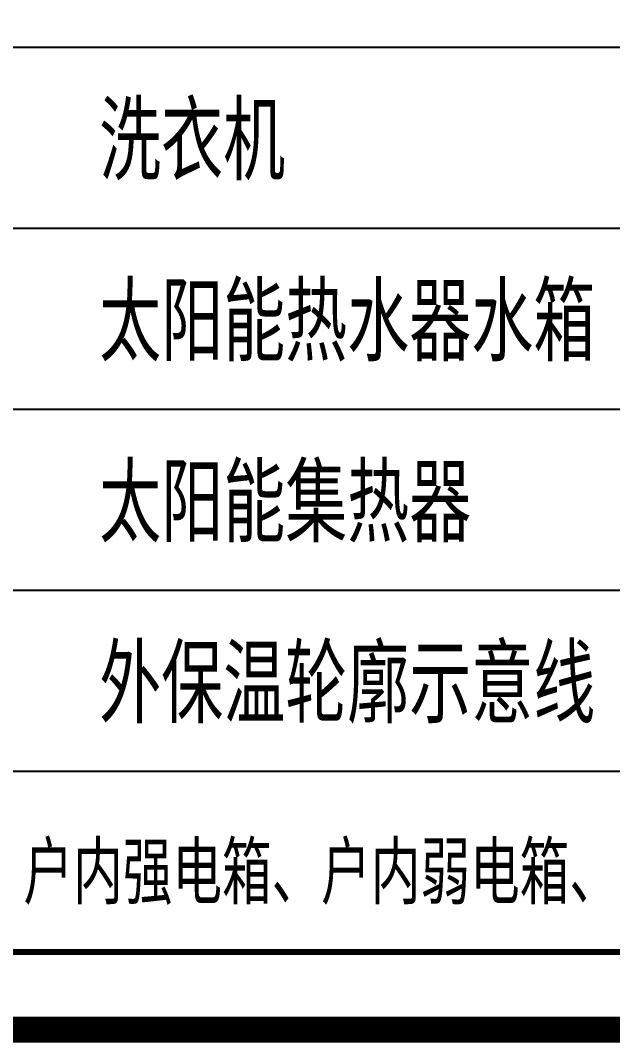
# Model space of a CAD drawing. Extents: x -518115 to 790560, y -210384 to 1628073.
# Drawn here: x 417071 to 419363, y 180157 to 184110 of the extents above; entities that cross this region are included whole.
import ezdxf

# ---------------------------------------------------------------- set-up
doc = ezdxf.new("R2010")
doc.units = 0
doc.header["$LTSCALE"] = 1000
doc.header["$MEASUREMENT"] = 0
for name, color, linetype in [('C-Sheet-图框', 101, 'Continuous'), ('PUB_TEXT', 4, 'Continuous'), ('图框', 140, 'Continuous')]:
    doc.layers.add(name, color=color, linetype=linetype)
doc.styles.add('房间名称', font='TSSDENG', dxfattribs={"width": 0.8, "bigfont": 'HZTXT'})

# ---------------------------------------------------------------- blocks, each defined once
blk = doc.blocks.new('TK')
at = {"layer": '图框', "const_width": 100}
blk.add_lwpolyline([(548475, 490313.7), (548475, 547713.7), (467875, 547713.7), (467875, 490313.7)], close=True, dxfattribs=at)

msp = doc.modelspace()

# ---------------------------------------------------------------- linework, layer by layer
at = {"layer": 'C-Sheet-图框', "color": 0}
for p, q in [((409114.1, 184006.8), (422601, 184006.8)), ((409114.1, 183306.8), (422601, 183306.8)), ((409114.1, 182606.8), (422601, 182606.8)), ((409114.1, 181906.8), (422601, 181906.8)), ((409114.1, 181206.8), (422601, 181206.8))]:
    msp.add_line(p, q, dxfattribs=at)
at = {"layer": 'C-Sheet-图框', "color": 0, "const_width": 24}
msp.add_lwpolyline([(409114.1, 180506.8), (409114.1, 187506.8), (422601, 187506.8), (422601, 180506.8), (409114.1, 180506.8)], dxfattribs=at)

# ---------------------------------------------------------------- block references
msp.add_blockref('TK', (-59060.9, -310106.9))

# ---------------------------------------------------------------- texts
at = {"layer": 'PUB_TEXT', "style": '房间名称', "width": 0.8}
for s, height, p in [('洗衣机', 300, (417376.2, 183491.5)), ('太阳能热水器水箱', 300, (417376.2, 182791.5)), ('太阳能集热器', 300, (417376.2, 182091.5)), ('外保温轮廓示意线', 300, (417376.2, 181391.5)), ('户内强电箱、户内弱电箱、户内可视对讲机、户外可视对讲机', 240, (417083.6, 180691.5))]:
    msp.add_text(s, height=height, dxfattribs=at).set_placement(p)

doc.saveas('drawing.dxf')
